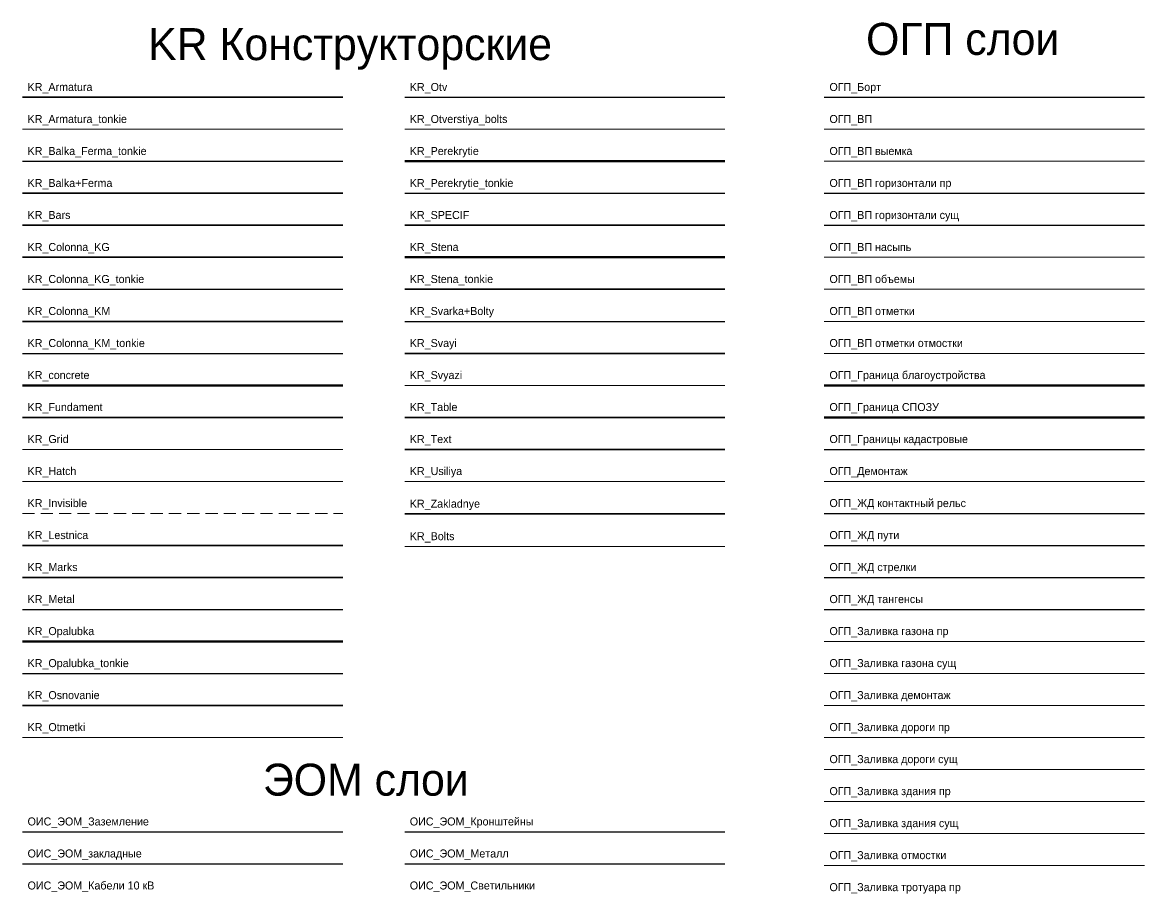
# Paper-space layout 'Служебный' of a CAD drawing. Header units: millimetres. Extents: x 17 to 823, y 8 to 551.
# Drawn here: x 425.5 to 775.9, y 278.9 to 551.1 of the extents above; entities that cross this region are included whole.
import ezdxf

# ---------------------------------------------------------------- set-up
doc = ezdxf.new("R2010")
doc.units = ezdxf.units.MM
doc.header["$LTSCALE"] = 0.3
doc.linetypes.add('штриховая', pattern=[19.05, 12.7, -6.35])
for name, color, linetype, lineweight in [('Gen_Text', 50, 'Continuous', 20), ('KR_Armatura', 130, 'Continuous', 35), ('KR_Armatura_tonkie', 34, 'Continuous', 18), ('KR_Balka+Ferma', 50, 'Continuous', 35), ('KR_Balka_Ferma_tonkie', 240, 'Continuous', 25), ('KR_Bars', 130, 'Continuous', 35), ('KR_Bolts', 106, 'Continuous', 13), ('KR_Colonna_KG', 160, 'Continuous', 35), ('KR_Colonna_KG_tonkie', 240, 'Continuous', 25), ('KR_Colonna_KM', 222, 'Continuous', 35), ('KR_Colonna_KM_tonkie', 240, 'Continuous', 25), ('KR_Concrete', 90, 'Continuous', 50), ('KR_Fundament', 222, 'Continuous', 35), ('KR_Grid', 11, 'Continuous', 13), ('KR_Hatch', 11, 'Continuous', 13), ('KR_Invisible', 40, 'штриховая', 18), ('KR_Lestnica', 160, 'Continuous', 35), ('KR_Marks', 50, 'Continuous', 35), ('KR_Metal', 240, 'Continuous', 25), ('KR_Opalubka', 90, 'Continuous', 50), ('KR_Opalubka_tonkie', 240, 'Continuous', 25), ('KR_Osnovanie', 45, 'Continuous', 35), ('KR_Otmetki', 11, 'Continuous', 13), ('KR_Otv', 240, 'Continuous', 25), ('KR_Otverstiya_Bolts', 11, 'Continuous', 13), ('KR_Perekrytie', 90, 'Continuous', 50), ('KR_Perekrytie_tonkie', 240, 'Continuous', 25), ('KR_SPECIF', 50, 'Continuous', 35), ('KR_Stena', 90, 'Continuous', 50), ('KR_Stena_tonkie', 50, 'Continuous', 35), ('KR_Svarka+Bolty', 182, 'Continuous', 25), ('KR_Svayi', 160, 'Continuous', 35), ('KR_Svyazi', 40, 'Continuous', 18), ('KR_Table', 50, 'Continuous', 35), ('KR_TEXT', 50, 'Continuous', 35), ('KR_Usiliya', 124, 'Continuous', 13), ('KR_Zakladnye', 123, 'Continuous', 35), ('ОГП_Борт', 66, 'Continuous', 30), ('ОГП_ВП', 224, 'Continuous', 20), ('ОГП_ВП выемка', 181, 'Continuous', 5), ('ОГП_ВП горизонтали пр', 234, 'Continuous', 25), ('ОГП_ВП горизонтали сущ', 47, 'Continuous', 25), ('ОГП_ВП насыпь', 223, 'Continuous', 5), ('ОГП_ВП объемы', 224, 'Continuous', 20), ('ОГП_ВП отметки', 224, 'Continuous', 20), ('ОГП_ВП отметки отмостки', 224, 'Continuous', 20), ('ОГП_Граница благоустройства', 232, 'Continuous', 100), ('ОГП_Граница СПОЗУ', 176, 'Continuous', 100), ('ОГП_Границы кадастровые', 86, 'Continuous', 30), ('ОГП_Демонтаж', 193, 'Continuous', 20), ('ОГП_ЖД контактный рельс', 200, 'Continuous', 30), ('ОГП_ЖД пути', 220, 'Continuous', 30), ('ОГП_ЖД стрелки', 154, 'Continuous', 30), ('ОГП_ЖД тангенсы', 74, 'Continuous', 30), ('ОГП_Заливка газона пр', 71, 'Continuous', 20), ('ОГП_Заливка газона сущ', 73, 'Continuous', 20), ('ОГП_Заливка демонтаж', 41, 'Continuous', 20), ('ОГП_Заливка дороги пр', 35, 'Continuous', 20), ('ОГП_Заливка дороги сущ', 254, 'Continuous', 20), ('ОГП_Заливка здания пр', 241, 'Continuous', 20), ('ОГП_Заливка здания сущ', 252, 'Continuous', 20), ('ОГП_Заливка отмостки', 191, 'Continuous', 20), ('ОИС_ЭОМ_Заземление', 133, 'Continuous', 30), ('ОИС_ЭОМ_закладные', 94, 'Continuous', 25), ('ОИС_ЭОМ_Кронштейны', 91, 'Continuous', 30), ('ОИС_ЭОМ_Металл', 91, 'Continuous', 30)]:
    doc.layers.add(name, color=color, linetype=linetype, lineweight=lineweight)
doc.styles.add('mpp', font='mipgost.shx')

psp = doc.layouts.new('Служебный')

# ---------------------------------------------------------------- linework, layer by layer
at = {"layer": 'KR_Armatura'}
psp.add_line((425.54, 527.7), (525.54, 527.7), dxfattribs=at)
at = {"layer": 'KR_Armatura_tonkie'}
psp.add_line((425.54, 517.7), (525.54, 517.7), dxfattribs=at)
at = {"layer": 'KR_Balka+Ferma'}
psp.add_line((425.54, 497.7), (525.54, 497.7), dxfattribs=at)
at = {"layer": 'KR_Balka_Ferma_tonkie'}
psp.add_line((425.54, 507.7), (525.54, 507.7), dxfattribs=at)
at = {"layer": 'KR_Bars'}
psp.add_line((425.54, 487.7), (525.54, 487.7), dxfattribs=at)
at = {"layer": 'KR_Bolts'}
psp.add_line((544.9, 387.35), (644.9, 387.35), dxfattribs=at)
at = {"layer": 'KR_Colonna_KG'}
psp.add_line((425.54, 477.7), (525.54, 477.7), dxfattribs=at)
at = {"layer": 'KR_Colonna_KG_tonkie'}
psp.add_line((425.54, 467.7), (525.54, 467.7), dxfattribs=at)
at = {"layer": 'KR_Colonna_KM'}
psp.add_line((425.54, 457.7), (525.54, 457.7), dxfattribs=at)
at = {"layer": 'KR_Colonna_KM_tonkie'}
psp.add_line((425.54, 447.7), (525.54, 447.7), dxfattribs=at)
at = {"layer": 'KR_Concrete'}
psp.add_line((425.54, 437.7), (525.54, 437.7), dxfattribs=at)
at = {"layer": 'KR_Fundament'}
psp.add_line((425.54, 427.7), (525.54, 427.7), dxfattribs=at)
at = {"layer": 'KR_Grid'}
psp.add_line((425.54, 417.7), (525.54, 417.7), dxfattribs=at)
at = {"layer": 'KR_Hatch'}
psp.add_line((425.54, 407.7), (525.54, 407.7), dxfattribs=at)
at = {"layer": 'KR_Invisible'}
psp.add_line((425.54, 397.7), (525.54, 397.7), dxfattribs=at)
at = {"layer": 'KR_Lestnica'}
psp.add_line((425.54, 387.7), (525.54, 387.7), dxfattribs=at)
at = {"layer": 'KR_Marks'}
psp.add_line((425.54, 377.7), (525.54, 377.7), dxfattribs=at)
at = {"layer": 'KR_Metal'}
psp.add_line((425.54, 367.7), (525.54, 367.7), dxfattribs=at)
at = {"layer": 'KR_Opalubka'}
psp.add_line((425.54, 357.7), (525.54, 357.7), dxfattribs=at)
at = {"layer": 'KR_Opalubka_tonkie'}
psp.add_line((425.54, 347.7), (525.54, 347.7), dxfattribs=at)
at = {"layer": 'KR_Osnovanie'}
psp.add_line((425.54, 337.7), (525.54, 337.7), dxfattribs=at)
at = {"layer": 'KR_Otmetki'}
psp.add_line((425.54, 327.7), (525.54, 327.7), dxfattribs=at)
at = {"layer": 'KR_Otv'}
psp.add_line((544.9, 527.7), (644.9, 527.7), dxfattribs=at)
at = {"layer": 'KR_Otverstiya_Bolts'}
psp.add_line((544.9, 517.7), (644.9, 517.7), dxfattribs=at)
at = {"layer": 'KR_Perekrytie'}
psp.add_line((544.9, 507.7), (644.9, 507.7), dxfattribs=at)
at = {"layer": 'KR_Perekrytie_tonkie'}
psp.add_line((544.9, 497.7), (644.9, 497.7), dxfattribs=at)
at = {"layer": 'KR_SPECIF'}
psp.add_line((544.9, 487.7), (644.9, 487.7), dxfattribs=at)
at = {"layer": 'KR_Stena'}
psp.add_line((544.9, 477.7), (644.9, 477.7), dxfattribs=at)
at = {"layer": 'KR_Stena_tonkie'}
psp.add_line((544.9, 467.7), (644.9, 467.7), dxfattribs=at)
at = {"layer": 'KR_Svarka+Bolty'}
psp.add_line((544.9, 457.7), (644.9, 457.7), dxfattribs=at)
at = {"layer": 'KR_Svayi'}
psp.add_line((544.9, 447.7), (644.9, 447.7), dxfattribs=at)
at = {"layer": 'KR_Svyazi'}
psp.add_line((544.9, 437.7), (644.9, 437.7), dxfattribs=at)
at = {"layer": 'KR_Table'}
psp.add_line((544.9, 427.7), (644.9, 427.7), dxfattribs=at)
at = {"layer": 'KR_TEXT'}
psp.add_line((544.9, 417.7), (644.9, 417.7), dxfattribs=at)
at = {"layer": 'KR_Usiliya'}
psp.add_line((544.9, 407.7), (644.9, 407.7), dxfattribs=at)
at = {"layer": 'KR_Zakladnye'}
psp.add_line((544.9, 397.53), (644.9, 397.53), dxfattribs=at)
at = {"layer": 'ОГП_Борт'}
psp.add_line((675.94, 527.7), (775.94, 527.7), dxfattribs=at)
at = {"layer": 'ОГП_ВП'}
psp.add_line((675.94, 517.7), (775.94, 517.7), dxfattribs=at)
at = {"layer": 'ОГП_ВП выемка'}
psp.add_line((675.94, 507.7), (775.94, 507.7), dxfattribs=at)
at = {"layer": 'ОГП_ВП горизонтали пр'}
psp.add_line((675.94, 497.7), (775.94, 497.7), dxfattribs=at)
at = {"layer": 'ОГП_ВП горизонтали сущ'}
psp.add_line((675.94, 487.7), (775.94, 487.7), dxfattribs=at)
at = {"layer": 'ОГП_ВП насыпь'}
psp.add_line((675.94, 477.7), (775.94, 477.7), dxfattribs=at)
at = {"layer": 'ОГП_ВП объемы'}
psp.add_line((675.94, 467.7), (775.94, 467.7), dxfattribs=at)
at = {"layer": 'ОГП_ВП отметки'}
psp.add_line((675.94, 457.7), (775.94, 457.7), dxfattribs=at)
at = {"layer": 'ОГП_ВП отметки отмостки'}
psp.add_line((675.94, 447.7), (775.94, 447.7), dxfattribs=at)
at = {"layer": 'ОГП_Граница благоустройства'}
psp.add_line((675.94, 437.7), (775.94, 437.7), dxfattribs=at)
at = {"layer": 'ОГП_Граница СПОЗУ'}
psp.add_line((675.94, 427.7), (775.94, 427.7), dxfattribs=at)
at = {"layer": 'ОГП_Границы кадастровые'}
psp.add_line((675.94, 417.7), (775.94, 417.7), dxfattribs=at)
at = {"layer": 'ОГП_Демонтаж'}
psp.add_line((675.94, 407.7), (775.94, 407.7), dxfattribs=at)
at = {"layer": 'ОГП_ЖД контактный рельс'}
psp.add_line((675.94, 397.7), (775.94, 397.7), dxfattribs=at)
at = {"layer": 'ОГП_ЖД пути'}
psp.add_line((675.94, 387.7), (775.94, 387.7), dxfattribs=at)
at = {"layer": 'ОГП_ЖД стрелки'}
psp.add_line((675.94, 377.7), (775.94, 377.7), dxfattribs=at)
at = {"layer": 'ОГП_ЖД тангенсы'}
psp.add_line((675.94, 367.7), (775.94, 367.7), dxfattribs=at)
at = {"layer": 'ОГП_Заливка газона пр'}
psp.add_line((675.94, 357.7), (775.94, 357.7), dxfattribs=at)
at = {"layer": 'ОГП_Заливка газона сущ'}
psp.add_line((675.94, 347.7), (775.94, 347.7), dxfattribs=at)
at = {"layer": 'ОГП_Заливка демонтаж'}
psp.add_line((675.94, 337.7), (775.94, 337.7), dxfattribs=at)
at = {"layer": 'ОГП_Заливка дороги пр'}
psp.add_line((675.94, 327.7), (775.94, 327.7), dxfattribs=at)
at = {"layer": 'ОГП_Заливка дороги сущ'}
psp.add_line((675.94, 317.7), (775.94, 317.7), dxfattribs=at)
at = {"layer": 'ОГП_Заливка здания пр'}
psp.add_line((675.94, 307.7), (775.94, 307.7), dxfattribs=at)
at = {"layer": 'ОГП_Заливка здания сущ'}
psp.add_line((675.94, 297.7), (775.94, 297.7), dxfattribs=at)
at = {"layer": 'ОГП_Заливка отмостки'}
psp.add_line((675.94, 287.7), (775.94, 287.7), dxfattribs=at)
at = {"layer": 'ОИС_ЭОМ_Заземление'}
psp.add_line((425.54, 298.22), (525.54, 298.22), dxfattribs=at)
at = {"layer": 'ОИС_ЭОМ_закладные'}
psp.add_line((425.54, 288.22), (525.54, 288.22), dxfattribs=at)
at = {"layer": 'ОИС_ЭОМ_Кронштейны'}
psp.add_line((544.9, 298.22), (644.9, 298.22), dxfattribs=at)
at = {"layer": 'ОИС_ЭОМ_Металл'}
psp.add_line((544.9, 288.22), (644.9, 288.22), dxfattribs=at)

# ---------------------------------------------------------------- texts
at = {"layer": 'Gen_Text', "style": 'mpp'}
for s, height, p in [('ОГП слои', 10, (688.97, 540.94)), ('KR Конструкторские', 10, (464.78, 539.31)), ('KR_Armatura', 2.5, (427.14, 529.67)), ('KR_Otv', 2.5, (546.5, 529.67)), ('ОГП_Борт', 2.5, (677.54, 529.67)), ('KR_Armatura_tonkie', 2.5, (427.14, 519.67)), ('KR_Otverstiya_bolts', 2.5, (546.5, 519.67)), ('ОГП_ВП', 2.5, (677.54, 519.67)), ('KR_Balka_Ferma_tonkie', 2.5, (427.14, 509.67)), ('KR_Perekrytie', 2.5, (546.5, 509.67)), ('ОГП_ВП выемка', 2.5, (677.54, 509.67)), ('KR_Balka+Ferma', 2.5, (427.14, 499.67)), ('KR_Perekrytie_tonkie', 2.5, (546.5, 499.67)), ('ОГП_ВП горизонтали пр', 2.5, (677.54, 499.67)), ('KR_Bars', 2.5, (427.14, 489.67)), ('KR_SPECIF', 2.5, (546.5, 489.67)), ('ОГП_ВП горизонтали сущ', 2.5, (677.54, 489.67)), ('KR_Colonna_KG', 2.5, (427.14, 479.67)), ('KR_Stena', 2.5, (546.5, 479.67)), ('ОГП_ВП насыпь', 2.5, (677.54, 479.67)), ('KR_Colonna_KG_tonkie', 2.5, (427.14, 469.67)), ('KR_Stena_tonkie', 2.5, (546.5, 469.67)), ('ОГП_ВП объемы', 2.5, (677.54, 469.67)), ('KR_Colonna_KM', 2.5, (427.14, 459.67)), ('KR_Svarka+Bolty', 2.5, (546.5, 459.67)), ('ОГП_ВП отметки', 2.5, (677.54, 459.67)), ('KR_Colonna_KM_tonkie', 2.5, (427.14, 449.67)), ('KR_Svayi', 2.5, (546.5, 449.67)), ('ОГП_ВП отметки отмостки', 2.5, (677.54, 449.67)), ('KR_concrete', 2.5, (427.14, 439.67)), ('KR_Svyazi', 2.5, (546.5, 439.67)), ('ОГП_Граница благоустройства', 2.5, (677.54, 439.67)), ('KR_Fundament', 2.5, (427.14, 429.67)), ('KR_Table', 2.5, (546.5, 429.67)), ('ОГП_Граница СПОЗУ', 2.5, (677.54, 429.67)), ('KR_Grid', 2.5, (427.14, 419.67)), ('KR_Text', 2.5, (546.5, 419.67)), ('ОГП_Границы кадастровые', 2.5, (677.54, 419.67)), ('KR_Hatch', 2.5, (427.14, 409.67)), ('KR_Usiliya', 2.5, (546.5, 409.67)), ('ОГП_Демонтаж', 2.5, (677.54, 409.67)), ('KR_Invisible', 2.5, (427.14, 399.67)), ('KR_Zakladnye', 2.5, (546.5, 399.49)), ('ОГП_ЖД контактный рельс', 2.5, (677.54, 399.67)), ('KR_Lestnica', 2.5, (427.14, 389.67)), ('KR_Bolts', 2.5, (546.5, 389.32)), ('ОГП_ЖД пути', 2.5, (677.54, 389.67)), ('KR_Marks', 2.5, (427.14, 379.67)), ('ОГП_ЖД стрелки', 2.5, (677.54, 379.67)), ('KR_Metal', 2.5, (427.14, 369.67)), ('ОГП_ЖД тангенсы', 2.5, (677.54, 369.67)), ('KR_Opalubka', 2.5, (427.14, 359.67)), ('ОГП_Заливка газона пр', 2.5, (677.54, 359.67)), ('KR_Opalubka_tonkie', 2.5, (427.14, 349.67)), ('ОГП_Заливка газона сущ', 2.5, (677.54, 349.67)), ('KR_Osnovanie', 2.5, (427.14, 339.67)), ('ОГП_Заливка демонтаж', 2.5, (677.54, 339.67)), ('KR_Otmetki', 2.5, (427.14, 329.67)), ('ОГП_Заливка дороги пр', 2.5, (677.54, 329.67)), ('ЭОМ слои', 10, (500.64, 309.5)), ('ОГП_Заливка дороги сущ', 2.5, (677.54, 319.67)), ('ОГП_Заливка здания пр', 2.5, (677.54, 309.67)), ('ОИС_ЭОМ_Заземление', 2.5, (427.14, 300.19)), ('ОИС_ЭОМ_Кронштейны', 2.5, (546.5, 300.19)), ('ОГП_Заливка здания сущ', 2.5, (677.54, 299.67)), ('ОИС_ЭОМ_закладные', 2.5, (427.14, 290.19)), ('ОИС_ЭОМ_Металл', 2.5, (546.5, 290.19)), ('ОГП_Заливка отмостки', 2.5, (677.54, 289.67)), ('ОИС_ЭОМ_Кабели 10 кВ', 2.5, (427.14, 280.19)), ('ОИС_ЭОМ_Светильники', 2.5, (546.5, 280.19)), ('ОГП_Заливка тротуара пр', 2.5, (677.54, 279.67))]:
    psp.add_text(s, height=height, dxfattribs=at).set_placement(p)

doc.saveas('drawing.dxf')
